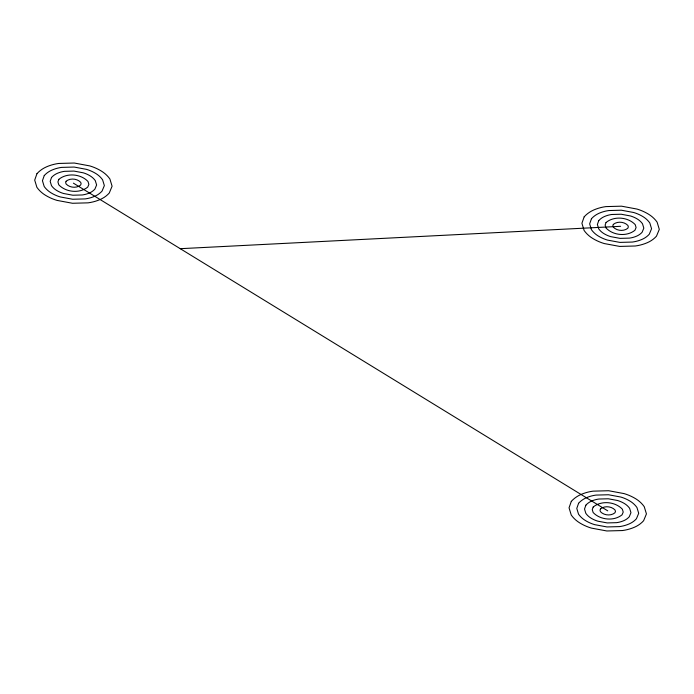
<?xml version="1.0" encoding="UTF-8"?>
<svg xmlns="http://www.w3.org/2000/svg" width="694" height="694" viewBox="0 0 694 694"><rect width="100%" height="100%" fill="white"/><g stroke="black" fill="none" stroke-linecap="round" stroke-linejoin="round"><path stroke-width="1.04" d="M180.258 248.686L620.61 226.305M73.391 183.155L607.744 510.845M36.964 173.673L34.7 180.102L36.895 187.328A28.385 25.383 12.3 0 0 45.388 195.222A44.459 39.749 12.3 0 0 57.021 200.393L72.488 203.273L88.095 202.848A44.459 39.749 12.3 0 0 100.11 199.534A28.385 25.383 12.3 0 0 109.262 193.036L112.09 186.2L109.895 178.974A28.385 25.383 12.3 0 0 101.393 171.08A44.459 39.749 12.3 0 0 89.769 165.909L74.301 163.029L58.695 163.454A44.459 39.749 12.3 0 0 46.68 166.768A30.137 26.953 12.3 0 0 36.964 173.673M44.251 175.565L42.438 180.709L44.19 186.495A22.711 20.308 12.3 0 0 50.992 192.811A35.568 31.803 12.3 0 0 60.3 196.949L72.662 199.247L85.154 198.909A35.568 31.803 12.3 0 0 94.766 196.263A22.711 20.308 12.3 0 0 102.087 191.058L104.352 185.593L102.599 179.807A22.711 20.308 12.3 0 0 95.798 173.5A35.568 31.803 12.3 0 0 86.49 169.353L74.119 167.054L61.636 167.393A35.568 31.803 12.3 0 0 52.024 170.047A24.108 21.557 12.3 0 0 44.251 175.565M51.538 177.464L50.176 181.325L51.495 185.654A17.029 15.225 12.3 0 0 56.596 190.39A26.676 23.848 12.3 0 0 63.57 193.496L72.844 195.222L82.213 194.971A26.676 23.848 12.3 0 0 89.422 192.984A17.029 15.225 12.3 0 0 94.913 189.08L96.613 184.986L95.295 180.648A17.029 15.225 12.3 0 0 90.194 175.912A26.676 23.848 12.3 0 0 83.219 172.806L73.937 171.08L64.577 171.331A26.676 23.848 12.3 0 0 57.359 173.318A18.087 16.17 12.3 0 0 51.538 177.464M58.825 179.356L57.914 181.932L58.79 184.821C65.887 192.368 79.628 193.704 87.739 187.102L88.875 184.37L87.991 181.481C80.834 173.864 66.936 172.589 58.825 179.356M66.104 181.255L65.652 182.539L66.095 183.988C69.634 187.762 76.514 188.43 80.565 185.125L81.129 183.763L80.695 182.314C77.112 178.505 70.163 177.872 66.104 181.255M584.174 216.823L581.91 223.251L584.105 230.477A28.385 25.383 12.3 0 0 592.607 238.372A44.459 39.749 12.3 0 0 604.231 243.551L619.699 246.422L635.305 245.997A44.459 39.749 12.3 0 0 647.32 242.692A28.385 25.383 12.3 0 0 656.472 236.186L659.3 229.358L657.105 222.132A28.385 25.383 12.3 0 0 648.612 214.238A44.459 39.749 12.3 0 0 636.979 209.059L621.512 206.179L605.905 206.604A44.459 39.749 12.3 0 0 593.891 209.918A30.137 26.953 12.3 0 0 584.174 216.823M591.462 218.723L589.648 223.858L591.401 229.645A22.711 20.308 12.3 0 0 598.202 235.96A35.568 31.803 12.3 0 0 607.51 240.098L619.881 242.397L632.364 242.059A35.568 31.803 12.3 0 0 641.976 239.413A22.711 20.308 12.3 0 0 649.298 234.208L651.562 228.742L649.81 222.965A22.711 20.308 12.3 0 0 643.008 216.649A35.568 31.803 12.3 0 0 633.7 212.511L621.338 210.204L608.846 210.551A35.568 31.803 12.3 0 0 599.234 213.197A24.108 21.557 12.3 0 0 591.462 218.723M598.749 220.614L597.387 224.474L598.705 228.812A17.029 15.225 12.3 0 0 603.806 233.548A26.676 23.848 12.3 0 0 610.781 236.654L620.063 238.372L629.423 238.12A26.676 23.848 12.3 0 0 636.641 236.133A17.029 15.225 12.3 0 0 642.124 232.23L643.824 228.135L642.505 223.798A17.029 15.225 12.3 0 0 637.404 219.061A26.676 23.848 12.3 0 0 630.43 215.955L621.156 214.229L611.787 214.489A26.676 23.848 12.3 0 0 604.578 216.476A18.087 16.17 12.3 0 0 598.749 220.614M606.036 222.514L605.125 225.082L606.009 227.97C613.097 235.518 626.838 236.862 634.949 230.261L636.086 227.528L635.21 224.63C628.044 217.014 614.155 215.739 606.036 222.514M613.322 224.405L612.871 225.697L613.305 227.138C616.853 230.911 623.724 231.579 627.784 228.283L628.348 226.912L627.905 225.472C624.322 221.655 617.382 221.022 613.322 224.405M571.309 501.372L569.045 507.8L571.24 515.026A28.385 25.383 12.3 0 0 579.742 522.92A44.459 39.749 12.3 0 0 591.366 528.091L606.834 530.971L622.44 530.546A44.459 39.749 12.3 0 0 634.455 527.232A28.385 25.383 12.3 0 0 643.607 520.734L646.435 513.898L644.24 506.672A28.385 25.383 12.3 0 0 635.747 498.778A44.459 39.749 12.3 0 0 624.114 493.608L608.647 490.727L593.04 491.152A44.459 39.749 12.3 0 0 581.025 494.466A30.137 26.953 12.3 0 0 571.309 501.372M578.596 503.263L576.783 508.407L578.536 514.193A22.711 20.308 12.3 0 0 585.337 520.5A35.568 31.803 12.3 0 0 594.645 524.647L607.016 526.946L619.499 526.607A35.568 31.803 12.3 0 0 629.111 523.953A22.711 20.308 12.3 0 0 636.433 518.756L638.697 513.291L636.945 507.505A22.711 20.308 12.3 0 0 630.143 501.189A35.568 31.803 12.3 0 0 620.835 497.051L608.473 494.753L595.981 495.091A35.568 31.803 12.3 0 0 586.369 497.737A24.108 21.557 12.3 0 0 578.596 503.263M585.883 505.163L584.521 509.014L585.84 513.352A17.029 15.225 12.3 0 0 590.941 518.088A26.676 23.848 12.3 0 0 597.916 521.194L607.198 522.92L616.558 522.669A26.676 23.848 12.3 0 0 623.776 520.682A17.029 15.225 12.3 0 0 629.258 516.778L630.959 512.675L629.64 508.346A17.029 15.225 12.3 0 0 624.539 503.61A26.676 23.848 12.3 0 0 617.565 500.504L608.291 498.778L598.922 499.029A26.676 23.848 12.3 0 0 591.713 501.016A18.087 16.17 12.3 0 0 585.883 505.163M593.17 507.054L592.26 509.63L593.144 512.519C600.232 520.066 613.973 521.402 622.084 514.801L623.221 512.068L622.345 509.179C615.179 501.562 601.282 500.287 593.17 507.054M600.457 508.954L600.006 510.237L600.44 511.686C603.988 515.46 610.859 516.128 614.919 512.823L615.483 511.461L615.04 510.012C611.457 506.204 604.517 505.562 600.457 508.954"/></g></svg>
